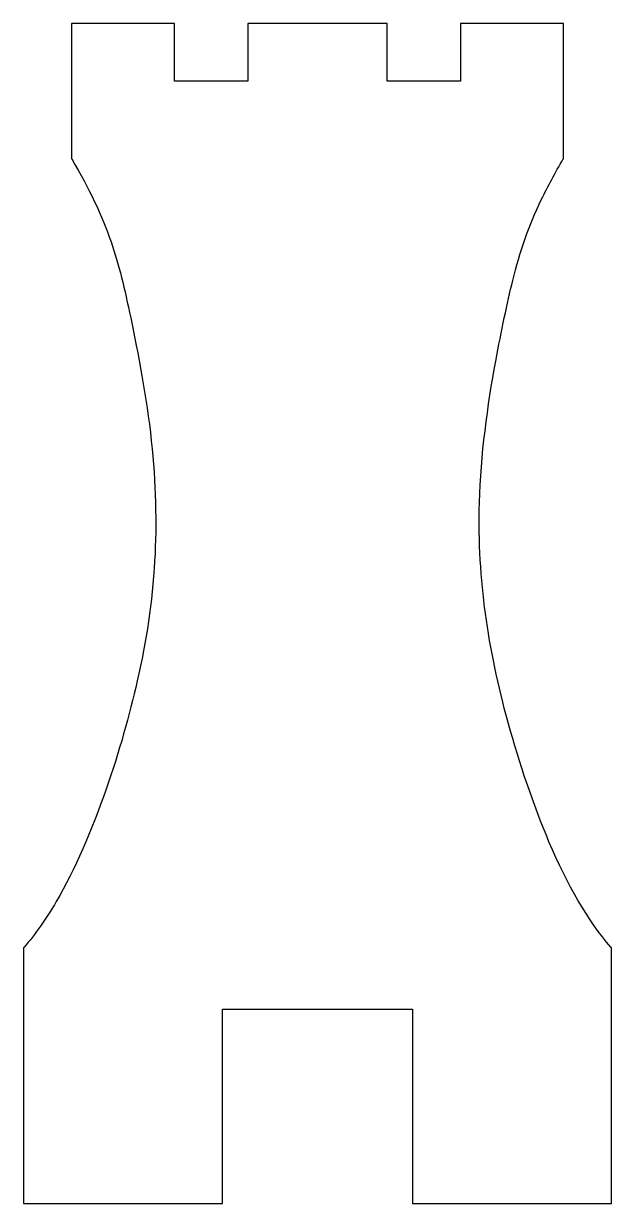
# Model space of a CAD drawing. Header units: millimetres. Extents: x -15.1 to 15.1, y -30.4 to 30.4.
import ezdxf

# ---------------------------------------------------------------- set-up
doc = ezdxf.new("R2010")
doc.units = ezdxf.units.MM
doc.layers.add('PERIMETER', color=5, linetype='CONTINUOUS')

msp = doc.modelspace()

# ---------------------------------------------------------------- linework, layer by layer
at = {"layer": 'PERIMETER'}
for p, q in [((-7.357, 30.354), (-12.653, 30.354)), ((-12.653, 30.354), (-12.653, 23.415)), ((-7.357, 27.398), (-7.357, 30.354)), ((3.578, 30.354), (-3.578, 30.354)), ((-3.578, 30.354), (-3.578, 27.398)), ((3.578, 27.398), (3.578, 30.354)), ((12.653, 30.354), (7.357, 30.354)), ((7.357, 30.354), (7.357, 27.398)), ((12.653, 23.415), (12.653, 30.354)), ((-3.578, 27.398), (-7.357, 27.398)), ((7.357, 27.398), (3.578, 27.398)), ((-15.11, -17.203), (-15.11, -30.354)), ((15.11, -30.354), (15.11, -17.203)), ((-4.89, -30.354), (-4.89, -20.354)), ((-4.89, -20.354), (4.89, -20.354)), ((4.89, -20.354), (4.89, -30.354)), ((-15.11, -30.354), (-4.89, -30.354)), ((4.89, -30.354), (15.11, -30.354))]:
    msp.add_line(p, q, dxfattribs=at)
for points, knots in [([(-12.653, 23.415), (-12.648, 23.406), (-12.643, 23.397), (-12.638, 23.389), (-11.728, 21.85), (-11.076, 20.469), (-10.617, 19.132), (-10.204, 17.929), (-9.922, 16.719), (-9.605, 15.208), (-9.227, 13.411), (-8.795, 11.168), (-8.544, 8.879), (-8.309, 6.739), (-8.262, 4.624), (-8.374, 2.712), (-8.5, 0.545), (-8.791, -1.373), (-9.267, -3.473), (-9.662, -5.213), (-10.203, -7.127), (-10.869, -9.045), (-11.602, -11.158), (-12.475, -13.194), (-13.428, -14.82), (-13.954, -15.718), (-14.506, -16.503), (-15.083, -17.172), (-15.092, -17.182), (-15.101, -17.192), (-15.11, -17.203)], [-1.000731, -1.000731, -1.000731, -1.000731, -1, -1, -1, -0.869371, -0.869371, -0.869371, -0.751722, -0.751722, -0.751722, -0.611849, -0.611849, -0.611849, -0.481098, -0.481098, -0.481098, -0.332824, -0.332824, -0.332824, -0.209993, -0.209993, -0.209993, -0.074664, -0.074664, -0.074664, 0, 0, 0, 0.001142, 0.001142, 0.001142, 0.001142]), ([(15.11, -17.203), (15.101, -17.192), (15.092, -17.182), (15.083, -17.172), (13.916, -15.818), (12.844, -13.959), (11.902, -11.742), (11.083, -9.814), (10.37, -7.662), (9.824, -5.682), (9.265, -3.656), (8.883, -1.844), (8.636, -0.002), (8.396, 1.777), (8.271, 3.659), (8.325, 5.717), (8.388, 8.117), (8.748, 10.735), (9.164, 12.983), (9.46, 14.582), (9.747, 15.954), (10.04, 17.14), (10.402, 18.606), (10.826, 19.878), (11.524, 21.324), (11.843, 21.984), (12.214, 22.672), (12.638, 23.389), (12.643, 23.397), (12.648, 23.406), (12.653, 23.415)], [-0.001142, -0.001142, -0.001142, -0.001142, 0, 0, 0, 0.15106, 0.15106, 0.15106, 0.282429, 0.282429, 0.282429, 0.416895, 0.416895, 0.416895, 0.546775, 0.546775, 0.546775, 0.698253, 0.698253, 0.698253, 0.806013, 0.806013, 0.806013, 0.939147, 0.939147, 0.939147, 1, 1, 1, 1.000731, 1.000731, 1.000731, 1.000731])]:
    msp.add_open_spline(points, degree=3, knots=knots, dxfattribs=at)

doc.saveas('drawing.dxf')
